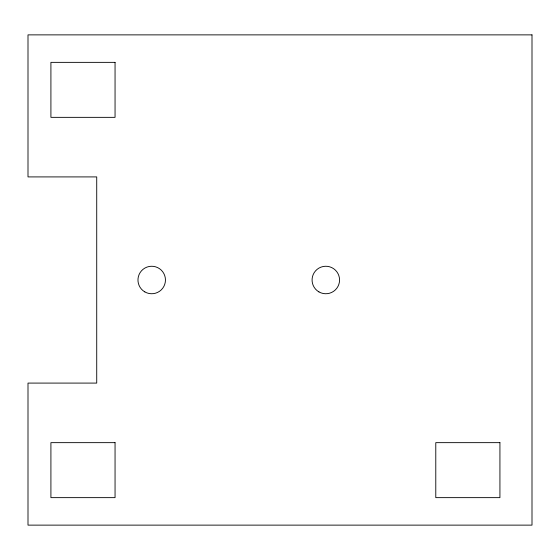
<?xml version="1.0" encoding="UTF-8"?>
<svg xmlns="http://www.w3.org/2000/svg" width="560" height="560" viewBox="0 0 560 560"><rect width="100%" height="100%" fill="white"/><g stroke="black" fill="none" stroke-linecap="round" stroke-linejoin="round"><path stroke-width="0.84" d="M532 34.874L28 34.874L28 176.911L96.726 176.911L96.726 383.089L28 383.089L28 525.126L532 525.126L532 34.874M115.052 62.363L50.911 62.363L50.911 117.348L115.052 117.348L115.052 62.363M115.052 442.652L50.911 442.652L50.911 497.637L115.052 497.637L115.052 442.652M499.926 442.652L435.785 442.652L435.785 497.637L499.926 497.637L499.926 442.652M144.837 291.907A13.748 13.748 0 0 0 165.452 280A13.748 13.748 0 0 0 144.837 268.093A13.748 13.748 0 0 0 144.837 291.907M318.948 291.907A13.748 13.748 0 0 0 339.563 280A13.748 13.748 0 0 0 318.948 268.093A13.748 13.748 0 0 0 318.948 291.907"/></g></svg>
